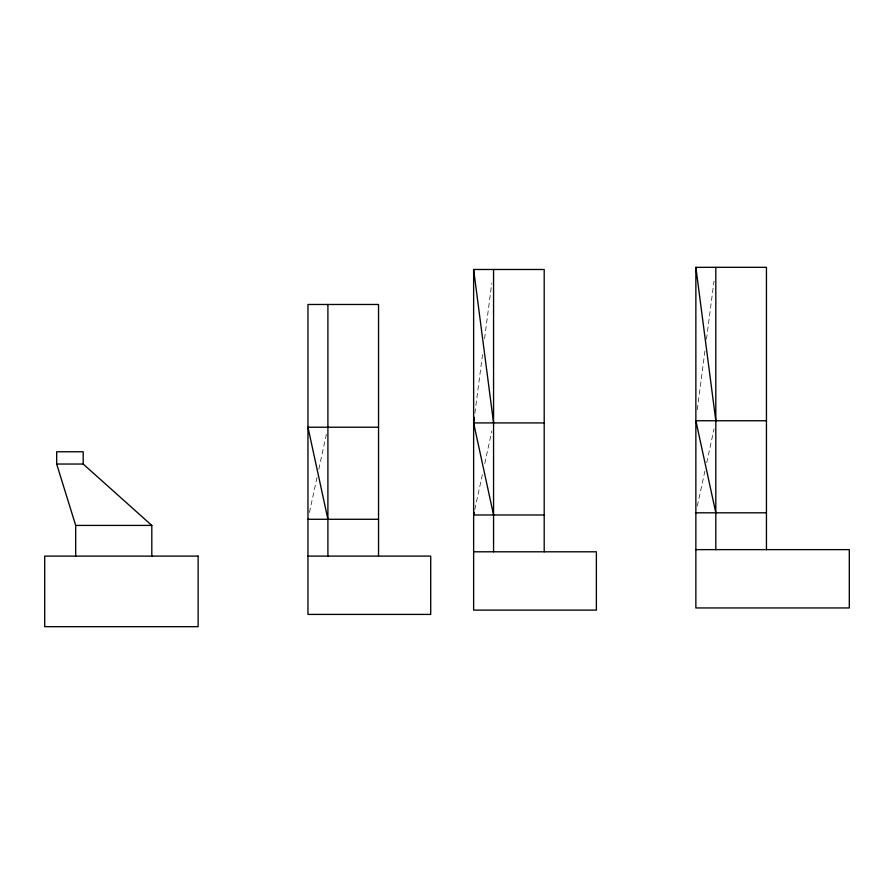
<?xml version="1.0" encoding="UTF-8"?>
<svg xmlns="http://www.w3.org/2000/svg" width="894" height="894" viewBox="0 0 894 894"><rect width="100%" height="100%" fill="white"/><g stroke="black" fill="none" stroke-linecap="round" stroke-linejoin="round"><path stroke-width="0.67" stroke-dasharray="4.47 3.35" d="M474.882 413.24L482.794 352.415M484.582 338.591L491.778 283.309M697.298 409.698L705.21 348.872M706.472 339.195L714.015 281.141M309.436 512.508L317.057 477.307M318.823 469.182L326.444 433.992M474.803 509.558L482.715 473.004M484.772 463.528L491.812 431.042M697.331 506.038L705.254 469.484M706.718 462.723L714.049 428.874"/><path stroke-width="1.34" d="M493.566 514.978L473.63 422.918L474.345 417.386M474.211 512.273L473.63 514.978L544.2 514.978M695.867 549.631L849.3 549.631L849.3 607.942L695.867 607.942L695.867 267.317L766.449 267.317L766.449 549.631M473.63 551.799L596.376 551.799L596.376 610.11L473.63 610.11L473.63 269.485L544.2 269.485L544.2 551.799M766.449 420.75L695.867 420.75L715.815 512.81M473.63 422.918L544.2 422.918M378.542 427.22L307.961 427.22L327.908 519.28M83.187 464.042L83.187 451.772L56.668 451.772L56.668 464.042L83.187 464.042L151.801 525.415L151.801 556.102M695.867 512.81L766.449 512.81M307.961 519.28L378.542 519.28M56.668 464.042L75.688 525.415L151.801 525.415M307.961 556.102L430.718 556.102L430.718 614.413L307.961 614.413L307.961 304.474L378.542 304.474L378.542 556.102M695.867 267.317L715.815 420.75M473.63 269.485L493.566 422.918M715.815 267.317L715.815 549.631M493.566 269.485L493.566 551.799M327.908 304.474L327.908 556.102M75.688 525.415L75.688 556.102M198.133 556.102L44.7 556.102L44.7 626.683L198.133 626.683L198.133 556.102"/></g></svg>
